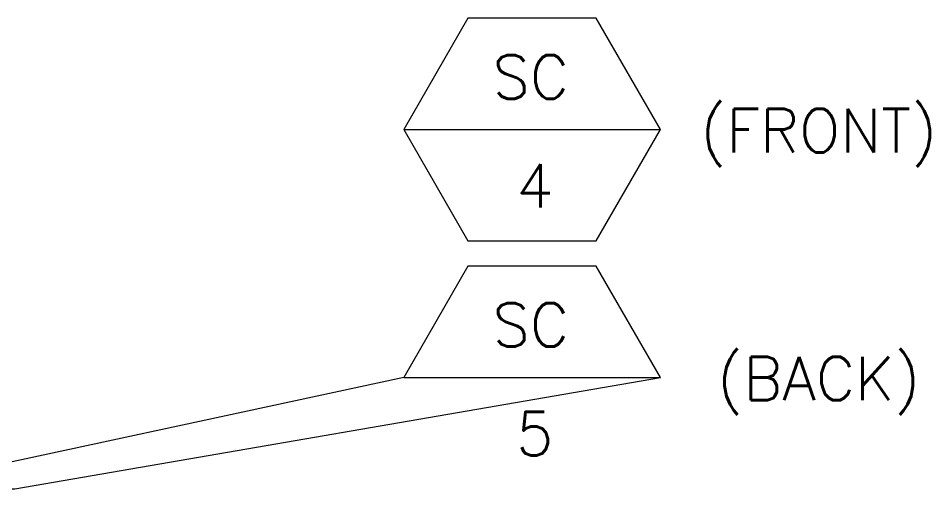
# Model space of a CAD drawing. Header units: inches. Extents: x -883 to 808, y -248 to 1051.
# Drawn here: x 226.1 to 351.8, y -247.8 to -183 of the extents above; entities that cross this region are included whole.
import ezdxf
from ezdxf.enums import TextEntityAlignment as Align

# ---------------------------------------------------------------- set-up
doc = ezdxf.new("R2010")
doc.units = ezdxf.units.IN
doc.header["$MEASUREMENT"] = 0
doc.layers.add('TEXT', color=7, linetype='CONTINUOUS')
doc.styles.add('ROMANS', font='romans.shx', dxfattribs={"height": 6})

msp = doc.modelspace()

# ---------------------------------------------------------------- linework, layer by layer
at = {"layer": 'TEXT'}
for p, q in [((279.26539, -198.37785), (314.67571, -198.37785)), ((279.26539, -232.51465), (314.67571, -232.51465))]:
    msp.add_line(p, q, dxfattribs=at)
for points in [[(288.11797, -183.04473), (279.26539, -198.37785), (288.11797, -213.71097), (305.82313, -213.71097), (314.67571, -198.37785), (305.82313, -183.04473)], [(288.11797, -217.18153), (279.26539, -232.51465), (207.96027, -247.84777), (225.66544, -247.84777), (314.67571, -232.51465), (305.82313, -217.18153)]]:
    msp.add_lwpolyline(points, close=True, dxfattribs=at)

# ---------------------------------------------------------------- texts
at = {"layer": 'TEXT', "style": 'ROMANS'}
for tag, p in [('SC', (296.78478, -194.12884)), ('(FRONT)', (336.49171, -201.52199)), ('4', (297.34208, -209.12803)), ('SC', (296.78478, -228.26565)), ('(BACK)', (336.49171, -235.6588)), ('5', (297.34208, -243.26483))]:
    msp.add_attdef(tag, text='XX', height=6, dxfattribs=at).set_placement(p, align=Align.CENTER)

doc.saveas('drawing.dxf')
